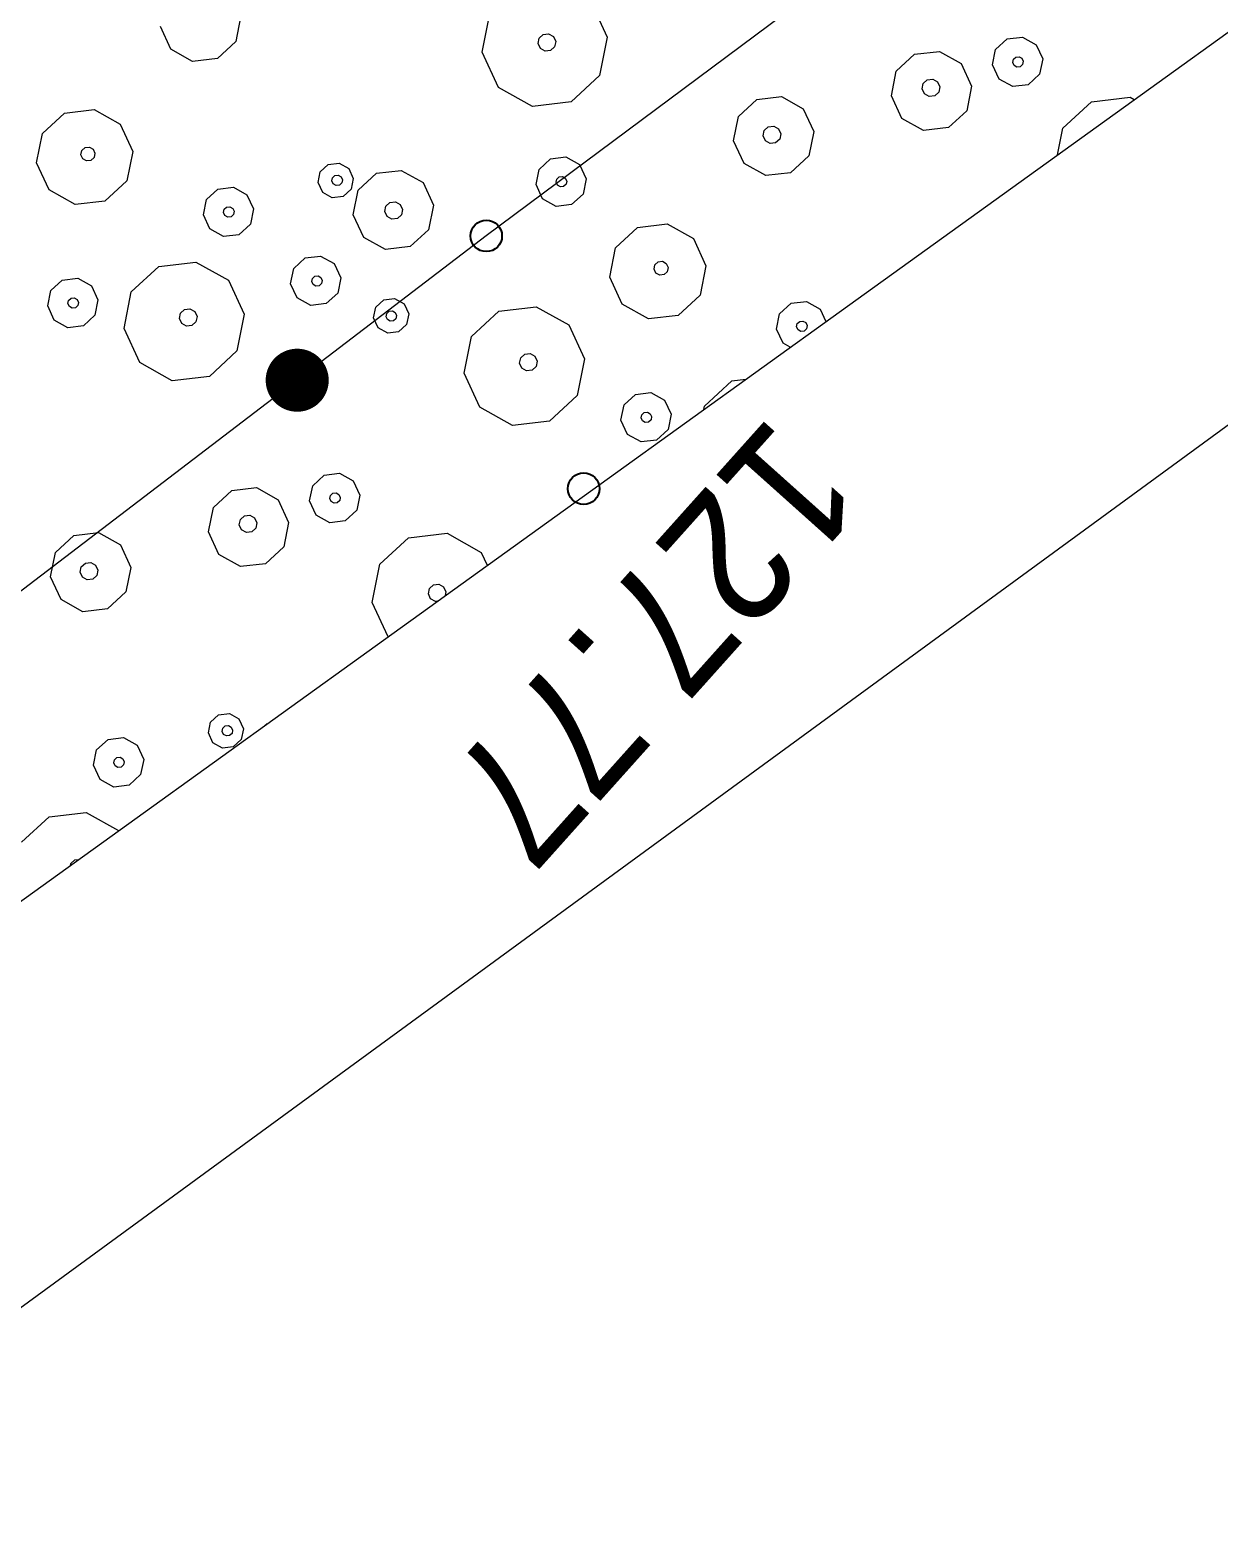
# Model space of a CAD drawing. Header units: metres. Extents: x -2858 to 512, y -1995 to 1252.
# Drawn here: x -539.773 to -536.002, y 361.334 to 366.104 of the extents above; entities that cross this region are included whole.
import ezdxf
from ezdxf.enums import TextEntityAlignment as Align

# ---------------------------------------------------------------- set-up
doc = ezdxf.new("R2010")
doc.units = ezdxf.units.M
doc.header["$PDMODE"] = 33
doc.header["$PDSIZE"] = 0.1
for name, color, linetype in [('Calque commun', 7, 'Continuous'), ('Calque14', 7, 'Continuous'), ('Calque15', 7, 'Continuous'), ('Calque7', 7, 'Continuous'), ('Calque8', 7, 'Continuous')]:
    doc.layers.add(name, color=color, linetype=linetype)
doc.styles.add('Arial12', font='arial.ttf', dxfattribs={"width": 0.9, "height": 0.41584})

# ---------------------------------------------------------------- blocks, each defined once
blk = doc.blocks.new('PointTopo_SPE')
at = {"layer": 'Calque commun', "color": 1, "linetype": 'ByBlock', "lineweight": -2}
blk.add_point((0, 0), dxfattribs=at)
blk = doc.blocks.new('GeoRond')
at = {"linetype": 'Continuous', "ltscale": 2.5, "const_width": 0.499, "flags": 128}
blk.add_lwpolyline([(-0.2505, 0, 1), (0.2505, 0, 1)], format="xyb", close=True, dxfattribs=at)
blk = doc.blocks.new('geometrebondepartleger')
at = {"layer": 'Calque7', "color": 1, "linetype": 'Continuous', "lineweight": 9}
blk.add_polyline3d([(141.2008, 124.9129, 79), (146.0805, 124.0046, 79), (151.5015, 122.9015, 79), (157.3363, 121.7891, 79), (165.9825, 119.9858, 79), (155.3815, 121.9588, 79), (170.0435, 119.0562, 79)], dxfattribs=at)
at = {"layer": 'Calque14', "color": 0, "linetype": 'ByBlock', "lineweight": -2}
for p in [(151.8927, 123.6668, 206.7689), (151.5015, 122.9015, 79)]:
    blk.add_blockref('PointTopo_SPE', p, dxfattribs=at)
at = {"layer": 'Calque8', "color": 0, "linetype": 'ByBlock', "lineweight": -2, "xscale": 0.1999999977532173, "yscale": 0.1999999977532173, "zscale": 0.1999999977532173, "rotation": 349.2065595604402}
blk.add_blockref('GeoRond', (152.2426, 122.7602, 79), dxfattribs=at)
at = {"layer": 'Calque15', "color": 1, "linetype": 'ByBlock', "lineweight": -2, "style": 'Arial12', "width": 0.9}
blk.add_text('127.77', height=0.41584, dxfattribs=at).set_placement((151.3134, 124.3667, 206.7689), align=Align.TOP_LEFT)
blk = doc.blocks.new('pattern')
at = {"layer": 'Calque commun', "color": 54, "linetype": 'Continuous', "lineweight": 9}
for p, q in [((79.5802, 112.806), (79.5769, 112.8207)), ((79.6728, 112.7242), (79.5802, 112.806)), ((79.87, 112.7562), (79.7959, 112.7124)), ((79.7959, 112.7124), (79.6728, 112.7242)), ((79.6748, 112.5185), (79.7174, 112.5436)), ((79.7174, 112.5436), (79.7666, 112.5389)), ((79.7666, 112.5389), (79.8037, 112.5062)), ((80.7371, 112.5218), (80.7543, 112.5616)), ((79.6552, 112.4731), (79.6748, 112.5185)), ((79.8037, 112.5062), (79.8145, 112.4579)), ((80.7478, 112.4735), (80.7371, 112.5218)), ((80.7993, 112.5166), (80.8034, 112.5261)), ((80.8015, 112.5065), (80.7993, 112.5166)), ((80.8093, 112.4996), (80.8015, 112.5065)), ((80.8034, 112.5261), (80.8123, 112.5314)), ((80.8196, 112.4986), (80.8093, 112.4996)), ((80.8123, 112.5314), (80.8227, 112.5304)), ((80.8286, 112.5039), (80.8196, 112.4986)), ((80.8227, 112.5304), (80.8304, 112.5236)), ((80.8327, 112.5134), (80.8286, 112.5039)), ((80.8304, 112.5236), (80.8327, 112.5134)), ((80.8963, 112.5066), (80.8767, 112.4612)), ((80.8908, 112.5316), (80.8963, 112.5066)), ((81.0927, 112.4649), (81.0593, 112.4945)), ((79.6659, 112.4248), (79.6552, 112.4731)), ((79.7174, 112.468), (79.7215, 112.4775)), ((79.7196, 112.4578), (79.7174, 112.468)), ((79.7274, 112.451), (79.7196, 112.4578)), ((79.7215, 112.4775), (79.7304, 112.4828)), ((79.7377, 112.45), (79.7274, 112.451)), ((79.7304, 112.4828), (79.7408, 112.4818)), ((79.7467, 112.4553), (79.7377, 112.45)), ((79.7408, 112.4818), (79.7486, 112.4749)), ((79.7508, 112.4648), (79.7467, 112.4553)), ((79.7486, 112.4749), (79.7508, 112.4648)), ((79.8145, 112.4579), (79.7948, 112.4126)), ((79.8899, 112.4081), (79.958, 112.4483)), ((79.958, 112.4483), (80.0368, 112.4408)), ((80.7849, 112.4408), (80.7478, 112.4735)), ((80.8767, 112.4612), (80.8341, 112.4361)), ((81.2109, 112.4537), (81.0927, 112.4649)), ((81.22, 112.4591), (81.2109, 112.4537)), ((79.703, 112.3921), (79.6659, 112.4248)), ((79.7948, 112.4126), (79.7522, 112.3874)), ((79.8584, 112.3355), (79.8899, 112.4081)), ((80.0368, 112.4408), (80.0961, 112.3885)), ((80.8341, 112.4361), (80.7849, 112.4408)), ((81.301, 112.3921), (81.3436, 112.4173)), ((81.3436, 112.4173), (81.3928, 112.4126)), ((81.3928, 112.4126), (81.4299, 112.3799)), ((79.7522, 112.3874), (79.703, 112.3921)), ((80.0961, 112.3885), (80.1133, 112.3112)), ((81.2814, 112.3468), (81.301, 112.3921)), ((81.3436, 112.3417), (81.3477, 112.3512)), ((81.3477, 112.3512), (81.3566, 112.3565)), ((81.3566, 112.3565), (81.367, 112.3555)), ((81.367, 112.3555), (81.3748, 112.3486)), ((81.3748, 112.3486), (81.377, 112.3385)), ((81.4299, 112.3799), (81.4407, 112.3316)), ((79.8756, 112.2583), (79.8584, 112.3355)), ((79.9514, 112.3182), (79.9583, 112.334)), ((79.9552, 112.3013), (79.9514, 112.3182)), ((79.9682, 112.2898), (79.9552, 112.3013)), ((79.9583, 112.334), (79.9732, 112.3428)), ((79.9732, 112.3428), (79.9904, 112.3412)), ((79.9904, 112.3412), (80.0034, 112.3297)), ((80.0072, 112.3128), (80.0003, 112.297)), ((80.0034, 112.3297), (80.0072, 112.3128)), ((80.1133, 112.3112), (80.0818, 112.2387)), ((81.2921, 112.2985), (81.2814, 112.3468)), ((81.3458, 112.3315), (81.3436, 112.3417)), ((81.3536, 112.3246), (81.3458, 112.3315)), ((81.3639, 112.3237), (81.3536, 112.3246)), ((81.3729, 112.3289), (81.3639, 112.3237)), ((81.377, 112.3385), (81.3729, 112.3289)), ((81.4407, 112.3316), (81.421, 112.2862)), ((79.9349, 112.2059), (79.8756, 112.2583)), ((79.9854, 112.2882), (79.9682, 112.2898)), ((80.0003, 112.297), (79.9854, 112.2882)), ((81.3292, 112.2658), (81.2921, 112.2985)), ((81.3784, 112.2611), (81.3292, 112.2658)), ((81.421, 112.2862), (81.3784, 112.2611)), ((82.029, 112.2355), (82.047, 112.2771)), ((80.0137, 112.1984), (79.9349, 112.2059)), ((80.0818, 112.2387), (80.0137, 112.1984)), ((80.8761, 112.1601), (80.9579, 112.2084)), ((80.9579, 112.2084), (81.0524, 112.1994)), ((82.0558, 112.1148), (82.029, 112.2355)), ((82.1902, 112.2197), (82.1971, 112.2356)), ((82.1939, 112.2028), (82.1902, 112.2197)), ((82.1971, 112.2356), (82.2075, 112.2418)), ((82.2379, 112.2351), (82.2422, 112.2313)), ((82.2459, 112.2144), (82.239, 112.1985)), ((82.2422, 112.2313), (82.2459, 112.2144)), ((80.3305, 112.1305), (80.3986, 112.1707)), ((80.3986, 112.1707), (80.4773, 112.1632)), ((80.4773, 112.1632), (80.5367, 112.1109)), ((80.8383, 112.0731), (80.8761, 112.1601)), ((81.0524, 112.1994), (81.1235, 112.1366)), ((82.2069, 112.1914), (82.1939, 112.2028)), ((82.2241, 112.1897), (82.2069, 112.1914)), ((82.239, 112.1985), (82.2241, 112.1897)), ((82.4255, 112.1938), (82.378, 112.0841)), ((80.299, 112.058), (80.3305, 112.1305)), ((80.5367, 112.1109), (80.5538, 112.0337)), ((81.1235, 112.1366), (81.1442, 112.0439)), ((81.3536, 112.0702), (81.4558, 112.1305)), ((81.4558, 112.1305), (81.574, 112.1193)), ((81.574, 112.1193), (81.6629, 112.0407)), ((82.1485, 112.033), (82.0558, 112.1148)), ((80.4063, 112.058), (80.4212, 112.0668)), ((80.4212, 112.0668), (80.4384, 112.0651)), ((80.4384, 112.0651), (80.4514, 112.0537)), ((80.859, 111.9804), (80.8383, 112.0731)), ((80.9546, 112.0617), (80.9601, 112.0744)), ((80.9576, 112.0482), (80.9546, 112.0617)), ((80.9601, 112.0744), (80.972, 112.0814)), ((80.972, 112.0814), (80.9858, 112.0801)), ((80.9858, 112.0801), (80.9962, 112.071)), ((80.9962, 112.071), (80.9992, 112.0574)), ((81.3064, 111.9613), (81.3536, 112.0702)), ((82.378, 112.0841), (82.2715, 112.0213)), ((82.8878, 112.0913), (82.8866, 112.0923)), ((82.8939, 112.0907), (82.8878, 112.0913)), ((82.9491, 112.047), (82.9789, 112.0645)), ((82.9789, 112.0645), (83.0133, 112.0613)), ((83.0133, 112.0613), (83.0393, 112.0384)), ((80.3162, 111.9807), (80.299, 112.058)), ((80.3994, 112.0421), (80.4063, 112.058)), ((80.4032, 112.0252), (80.3994, 112.0421)), ((80.4162, 112.0138), (80.4032, 112.0252)), ((80.4334, 112.0121), (80.4162, 112.0138)), ((80.4483, 112.0209), (80.4334, 112.0121)), ((80.4552, 112.0368), (80.4483, 112.0209)), ((80.4514, 112.0537), (80.4552, 112.0368)), ((80.5538, 112.0337), (80.5224, 111.9611)), ((80.968, 112.039), (80.9576, 112.0482)), ((80.9817, 112.0377), (80.968, 112.039)), ((80.9937, 112.0447), (80.9817, 112.0377)), ((80.9992, 112.0574), (80.9937, 112.0447)), ((81.1442, 112.0439), (81.1064, 111.9568)), ((81.6629, 112.0407), (81.6887, 111.9249)), ((82.2715, 112.0213), (82.1485, 112.033)), ((82.9353, 112.0152), (82.9491, 112.047)), ((82.9428, 111.9814), (82.9353, 112.0152)), ((82.971, 112.0148), (82.9751, 112.0243)), ((82.9732, 112.0047), (82.971, 112.0148)), ((82.9751, 112.0243), (82.984, 112.0296)), ((82.984, 112.0296), (82.9944, 112.0286)), ((82.9944, 112.0286), (83.0022, 112.0218)), ((83.0022, 112.0218), (83.0044, 112.0116)), ((83.0393, 112.0384), (83.0468, 112.0046)), ((80.3755, 111.9284), (80.3162, 111.9807)), ((80.9301, 111.9176), (80.859, 111.9804)), ((81.4586, 111.963), (81.4735, 111.9718)), ((81.4735, 111.9718), (81.4907, 111.9702)), ((81.4907, 111.9702), (81.5037, 111.9587)), ((82.9688, 111.9585), (82.9428, 111.9814)), ((82.981, 111.9978), (82.9732, 112.0047)), ((82.9913, 111.9968), (82.981, 111.9978)), ((83.0003, 112.0021), (82.9913, 111.9968)), ((83.0044, 112.0116), (83.0003, 112.0021)), ((83.033, 111.9728), (83.0032, 111.9552)), ((83.0468, 112.0046), (83.033, 111.9728)), ((83.4795, 111.8523), (83.4538, 111.9675)), ((80.4543, 111.9209), (80.3755, 111.9284)), ((80.5224, 111.9611), (80.4543, 111.9209)), ((81.1064, 111.9568), (81.0246, 111.9086)), ((81.3322, 111.8455), (81.3064, 111.9613)), ((81.4517, 111.9471), (81.4586, 111.963)), ((81.4555, 111.9302), (81.4517, 111.9471)), ((81.4685, 111.9188), (81.4555, 111.9302)), ((81.4857, 111.9172), (81.4685, 111.9188)), ((81.5006, 111.9259), (81.4857, 111.9172)), ((81.5075, 111.9418), (81.5006, 111.9259)), ((81.5037, 111.9587), (81.5075, 111.9418)), ((81.6887, 111.9249), (81.6415, 111.8161)), ((83.0032, 111.9552), (82.9688, 111.9585)), ((83.6157, 111.9256), (83.6062, 111.9339)), ((83.6329, 111.9239), (83.6157, 111.9256)), ((83.638, 111.9269), (83.6329, 111.9239)), ((81.0246, 111.9086), (80.9301, 111.9176)), ((83.2127, 111.8306), (83.2324, 111.8759)), ((83.2324, 111.8759), (83.275, 111.9011)), ((83.275, 111.9011), (83.3242, 111.8964)), ((83.3242, 111.8964), (83.3613, 111.8637)), ((81.4212, 111.767), (81.3322, 111.8455)), ((82.1309, 111.7819), (82.1505, 111.8273)), ((82.1505, 111.8273), (82.1931, 111.8524)), ((82.1931, 111.8524), (82.2423, 111.8477)), ((82.2423, 111.8477), (82.2794, 111.815)), ((83.2235, 111.7823), (83.2127, 111.8306)), ((83.2749, 111.8255), (83.2791, 111.835)), ((83.2772, 111.8153), (83.2749, 111.8255)), ((83.2791, 111.835), (83.288, 111.8403)), ((83.288, 111.8403), (83.2983, 111.8393)), ((83.2983, 111.8393), (83.3061, 111.8324)), ((83.3061, 111.8324), (83.3084, 111.8223)), ((83.3613, 111.8637), (83.372, 111.8154)), ((83.5684, 111.7738), (83.4795, 111.8523)), ((81.6415, 111.8161), (81.5393, 111.7557)), ((82.1416, 111.7337), (82.1309, 111.7819)), ((82.193, 111.7768), (82.1972, 111.7863)), ((82.1953, 111.7667), (82.193, 111.7768)), ((82.1972, 111.7863), (82.2061, 111.7916)), ((82.2061, 111.7916), (82.2165, 111.7906)), ((82.2165, 111.7906), (82.2242, 111.7838)), ((82.2242, 111.7838), (82.2265, 111.7736)), ((82.2794, 111.815), (82.2901, 111.7668)), ((83.2606, 111.7496), (83.2235, 111.7823)), ((83.285, 111.8085), (83.2772, 111.8153)), ((83.2953, 111.8075), (83.285, 111.8085)), ((83.3043, 111.8127), (83.2953, 111.8075)), ((83.3084, 111.8223), (83.3043, 111.8127)), ((83.372, 111.8154), (83.3523, 111.77)), ((81.5393, 111.7557), (81.4212, 111.767)), ((82.1787, 111.701), (82.1416, 111.7337)), ((82.2031, 111.7598), (82.1953, 111.7667)), ((82.2134, 111.7588), (82.2031, 111.7598)), ((82.2224, 111.7641), (82.2134, 111.7588)), ((82.2265, 111.7736), (82.2224, 111.7641)), ((82.2901, 111.7668), (82.2705, 111.7214)), ((82.3656, 111.7169), (82.4337, 111.7572)), ((82.4337, 111.7572), (82.5125, 111.7496)), ((82.5125, 111.7496), (82.5718, 111.6973)), ((83.3098, 111.7449), (83.2606, 111.7496)), ((83.3523, 111.77), (83.3098, 111.7449)), ((83.6865, 111.7625), (83.5684, 111.7738)), ((80.9043, 111.6475), (80.924, 111.6928)), ((80.924, 111.6928), (80.9666, 111.718)), ((80.9666, 111.718), (81.0158, 111.7133)), ((81.0158, 111.7133), (81.0528, 111.6806)), ((81.0528, 111.6806), (81.0636, 111.6323)), ((82.2279, 111.6963), (82.1787, 111.701)), ((82.2705, 111.7214), (82.2279, 111.6963)), ((82.3341, 111.6444), (82.3656, 111.7169)), ((82.5718, 111.6973), (82.589, 111.6201)), ((80.9151, 111.5992), (80.9043, 111.6475)), ((80.9665, 111.6424), (80.9706, 111.6519)), ((80.9688, 111.6322), (80.9665, 111.6424)), ((80.9766, 111.6254), (80.9688, 111.6322)), ((80.9706, 111.6519), (80.9796, 111.6572)), ((80.9796, 111.6572), (80.9899, 111.6562)), ((80.9899, 111.6562), (80.9977, 111.6493)), ((81, 111.6392), (80.9958, 111.6296)), ((80.9977, 111.6493), (81, 111.6392)), ((81.0636, 111.6323), (81.0439, 111.5869)), ((82.3513, 111.5671), (82.3341, 111.6444)), ((82.4271, 111.627), (82.434, 111.6429)), ((82.434, 111.6429), (82.4489, 111.6517)), ((82.4489, 111.6517), (82.4661, 111.65)), ((82.4661, 111.65), (82.4791, 111.6386)), ((82.4791, 111.6386), (82.4828, 111.6217)), ((80.9521, 111.5665), (80.9151, 111.5992)), ((80.9869, 111.6244), (80.9766, 111.6254)), ((80.9958, 111.6296), (80.9869, 111.6244)), ((81.0439, 111.5869), (81.0014, 111.5618)), ((82.4309, 111.6101), (82.4271, 111.627)), ((82.4438, 111.5986), (82.4309, 111.6101)), ((82.4611, 111.597), (82.4438, 111.5986)), ((82.476, 111.6058), (82.4611, 111.597)), ((82.4828, 111.6217), (82.476, 111.6058)), ((82.589, 111.6201), (82.5575, 111.5475)), ((81.0014, 111.5618), (80.9521, 111.5665)), ((81.6045, 111.5275), (81.6183, 111.5593)), ((81.6183, 111.5593), (81.6481, 111.5769)), ((81.6481, 111.5769), (81.6826, 111.5736)), ((81.6481, 111.5343), (81.6571, 111.5396)), ((81.6571, 111.5396), (81.6674, 111.5386)), ((81.6674, 111.5386), (81.6752, 111.5317)), ((81.6826, 111.5736), (81.7085, 111.5507)), ((81.7085, 111.5507), (81.716, 111.5169)), ((82.4106, 111.5148), (82.3513, 111.5671)), ((82.5575, 111.5475), (82.4894, 111.5073)), ((80.545, 111.4437), (80.6514, 111.5065)), ((80.6514, 111.5065), (80.7744, 111.4948)), ((80.7744, 111.4948), (80.8671, 111.413)), ((81.6121, 111.4937), (81.6045, 111.5275)), ((81.638, 111.4708), (81.6121, 111.4937)), ((81.644, 111.5248), (81.6481, 111.5343)), ((81.6462, 111.5146), (81.644, 111.5248)), ((81.654, 111.5078), (81.6462, 111.5146)), ((81.6644, 111.5068), (81.654, 111.5078)), ((81.6733, 111.5121), (81.6644, 111.5068)), ((81.6774, 111.5216), (81.6733, 111.5121)), ((81.6752, 111.5317), (81.6774, 111.5216)), ((81.716, 111.5169), (81.7023, 111.4851)), ((82.4894, 111.5073), (82.4106, 111.5148)), ((80.4958, 111.3303), (80.545, 111.4437)), ((81.6725, 111.4676), (81.638, 111.4708)), ((81.7023, 111.4851), (81.6725, 111.4676)), ((82.8062, 111.4394), (82.8743, 111.4796)), ((82.8743, 111.4796), (82.953, 111.4721)), ((82.953, 111.4721), (83.0123, 111.4197)), ((80.8671, 111.413), (80.894, 111.2923)), ((81.3096, 111.3882), (81.3777, 111.4285)), ((81.3777, 111.4285), (81.4565, 111.4209)), ((81.4565, 111.4209), (81.5158, 111.3686)), ((82.7747, 111.3668), (82.8062, 111.4394)), ((83.0123, 111.4197), (83.0295, 111.3425)), ((81.2781, 111.3157), (81.3096, 111.3882)), ((81.5158, 111.3686), (81.533, 111.2914)), ((81.6773, 111.3226), (81.7199, 111.3477)), ((81.7199, 111.3477), (81.7691, 111.343)), ((82.7919, 111.2896), (82.7747, 111.3668)), ((82.8751, 111.3509), (82.882, 111.3668)), ((82.8789, 111.334), (82.8751, 111.3509)), ((82.882, 111.3668), (82.8969, 111.3756)), ((82.8969, 111.3756), (82.9141, 111.374)), ((82.9141, 111.374), (82.9271, 111.3625)), ((82.9308, 111.3456), (82.924, 111.3298)), ((82.9271, 111.3625), (82.9308, 111.3456)), ((80.657, 111.3145), (80.6639, 111.3304)), ((80.6608, 111.2976), (80.657, 111.3145)), ((80.6639, 111.3304), (80.6788, 111.3392)), ((80.6788, 111.3392), (80.696, 111.3376)), ((80.696, 111.3376), (80.709, 111.3261)), ((80.7127, 111.3092), (80.7059, 111.2933)), ((80.709, 111.3261), (80.7127, 111.3092)), ((81.2953, 111.2384), (81.2781, 111.3157)), ((81.3783, 111.308), (81.3852, 111.3238)), ((81.3821, 111.2911), (81.3783, 111.308)), ((81.3852, 111.3238), (81.4001, 111.3326)), ((81.4001, 111.3326), (81.4174, 111.331)), ((81.4174, 111.331), (81.4303, 111.3195)), ((81.4341, 111.3027), (81.4272, 111.2868)), ((81.4303, 111.3195), (81.4341, 111.3027)), ((81.6576, 111.2772), (81.6773, 111.3226)), ((81.7691, 111.343), (81.8062, 111.3103)), ((81.8062, 111.3103), (81.8169, 111.2621)), ((82.8918, 111.3226), (82.8789, 111.334)), ((82.9091, 111.321), (82.8918, 111.3226)), ((82.924, 111.3298), (82.9091, 111.321)), ((83.0295, 111.3425), (82.9981, 111.2699)), ((80.6737, 111.2862), (80.6608, 111.2976)), ((80.691, 111.2845), (80.6737, 111.2862)), ((80.7059, 111.2933), (80.691, 111.2845)), ((80.894, 111.2923), (80.8448, 111.1789)), ((81.3951, 111.2796), (81.3821, 111.2911)), ((81.4123, 111.278), (81.3951, 111.2796)), ((81.4272, 111.2868), (81.4123, 111.278)), ((81.533, 111.2914), (81.5015, 111.2188)), ((81.6684, 111.229), (81.6576, 111.2772)), ((81.7185, 111.275), (81.7227, 111.2846)), ((81.7208, 111.2649), (81.7185, 111.275)), ((81.7286, 111.258), (81.7208, 111.2649)), ((81.7227, 111.2846), (81.7316, 111.2898)), ((81.7389, 111.257), (81.7286, 111.258)), ((81.7316, 111.2898), (81.7419, 111.2888)), ((81.7478, 111.2623), (81.7389, 111.257)), ((81.7419, 111.2888), (81.7497, 111.282)), ((81.752, 111.2718), (81.7478, 111.2623)), ((81.7497, 111.282), (81.752, 111.2718)), ((81.8169, 111.2621), (81.7972, 111.2167)), ((82.8512, 111.2372), (82.7919, 111.2896)), ((82.9981, 111.2699), (82.9299, 111.2297)), ((81.3546, 111.1861), (81.2953, 111.2384)), ((81.5015, 111.2188), (81.4334, 111.1786)), ((81.7055, 111.1962), (81.6684, 111.229)), ((81.7972, 111.2167), (81.7547, 111.1916)), ((81.9677, 111.1718), (82.0699, 111.2321)), ((82.0699, 111.2321), (82.188, 111.2209)), ((82.188, 111.2209), (82.2769, 111.1423)), ((82.9299, 111.2297), (82.8512, 111.2372)), ((80.8448, 111.1789), (80.7384, 111.1161)), ((81.4334, 111.1786), (81.3546, 111.1861)), ((81.4159, 111.1418), (81.4457, 111.1593)), ((81.4457, 111.1593), (81.4802, 111.1561)), ((81.4802, 111.1561), (81.5061, 111.1332)), ((81.7547, 111.1916), (81.7055, 111.1962)), ((81.9205, 111.0629), (81.9677, 111.1718)), ((81.4021, 111.11), (81.4159, 111.1418)), ((81.4097, 111.0762), (81.4021, 111.11)), ((81.4378, 111.1096), (81.4419, 111.1192)), ((81.44, 111.0995), (81.4378, 111.1096)), ((81.4419, 111.1192), (81.4509, 111.1244)), ((81.4509, 111.1244), (81.4612, 111.1234)), ((81.4612, 111.1234), (81.469, 111.1166)), ((81.469, 111.1166), (81.4712, 111.1064)), ((81.5061, 111.1332), (81.5136, 111.0994)), ((82.2769, 111.1423), (82.3027, 111.0265)), ((81.4356, 111.0533), (81.4097, 111.0762)), ((81.4478, 111.0926), (81.44, 111.0995)), ((81.4582, 111.0916), (81.4478, 111.0926)), ((81.4671, 111.0969), (81.4582, 111.0916)), ((81.4712, 111.1064), (81.4671, 111.0969)), ((81.4999, 111.0676), (81.4701, 111.05)), ((81.5136, 111.0994), (81.4999, 111.0676)), ((81.9463, 110.9471), (81.9205, 111.0629)), ((82.0658, 111.0487), (82.0726, 111.0646)), ((82.0726, 111.0646), (82.0876, 111.0734)), ((82.0876, 111.0734), (82.1048, 111.0718)), ((82.1048, 111.0718), (82.1178, 111.0603)), ((82.1178, 111.0603), (82.1215, 111.0434)), ((81.4701, 111.05), (81.4356, 111.0533)), ((82.0695, 111.0318), (82.0658, 111.0487)), ((82.0825, 111.0204), (82.0695, 111.0318)), ((82.0997, 111.0187), (82.0825, 111.0204)), ((82.1146, 111.0275), (82.0997, 111.0187)), ((82.1215, 111.0434), (82.1146, 111.0275)), ((82.3027, 111.0265), (82.2555, 110.9176)), ((81.6796, 110.9254), (81.6992, 110.9707)), ((81.6992, 110.9707), (81.7418, 110.9959)), ((81.7418, 110.9959), (81.791, 110.9912)), ((81.791, 110.9912), (81.8281, 110.9585)), ((81.6903, 110.8771), (81.6796, 110.9254)), ((81.7418, 110.9203), (81.7459, 110.9298)), ((81.744, 110.9101), (81.7418, 110.9203)), ((81.7459, 110.9298), (81.7548, 110.9351)), ((81.7548, 110.9351), (81.7652, 110.9341)), ((81.7652, 110.9341), (81.7729, 110.9272)), ((81.7752, 110.9171), (81.7711, 110.9076)), ((81.7729, 110.9272), (81.7752, 110.9171)), ((81.8281, 110.9585), (81.8388, 110.9102)), ((82.0352, 110.8686), (81.9463, 110.9471)), ((82.2555, 110.9176), (82.1534, 110.8573)), ((81.7274, 110.8444), (81.6903, 110.8771)), ((81.7518, 110.9033), (81.744, 110.9101)), ((81.7621, 110.9023), (81.7518, 110.9033)), ((81.7711, 110.9076), (81.7621, 110.9023)), ((81.8388, 110.9102), (81.8192, 110.8648)), ((82.1534, 110.8573), (82.0352, 110.8686)), ((81.7766, 110.8397), (81.7274, 110.8444)), ((81.8192, 110.8648), (81.7766, 110.8397)), ((82.2435, 110.7958), (82.2861, 110.8209)), ((82.2861, 110.8209), (82.3353, 110.8162)), ((82.2239, 110.7504), (82.2435, 110.7958)), ((82.3353, 110.8162), (82.3724, 110.7835)), ((82.3724, 110.7835), (82.3832, 110.7352)), ((82.2346, 110.7022), (82.2239, 110.7504)), ((82.2861, 110.7453), (82.2902, 110.7548)), ((82.2883, 110.7352), (82.2861, 110.7453)), ((82.2961, 110.7283), (82.2883, 110.7352)), ((82.2902, 110.7548), (82.2991, 110.7601)), ((82.3064, 110.7273), (82.2961, 110.7283)), ((82.2991, 110.7601), (82.3095, 110.7591)), ((82.3154, 110.7326), (82.3064, 110.7273)), ((82.3095, 110.7591), (82.3173, 110.7522)), ((82.3195, 110.7421), (82.3154, 110.7326)), ((82.3173, 110.7522), (82.3195, 110.7421)), ((82.3832, 110.7352), (82.3635, 110.6899)), ((82.2717, 110.6694), (82.2346, 110.7022)), ((82.3635, 110.6899), (82.3209, 110.6647)), ((82.3209, 110.6647), (82.2717, 110.6694)), ((81.8186, 110.5638), (81.9004, 110.6121)), ((81.9004, 110.6121), (81.9949, 110.6031)), ((81.9949, 110.6031), (82.066, 110.5402)), ((81.273, 110.5342), (81.3411, 110.5744)), ((81.3411, 110.5744), (81.4198, 110.5669)), ((81.4198, 110.5669), (81.4792, 110.5145)), ((81.7808, 110.4767), (81.8186, 110.5638)), ((82.066, 110.5402), (82.0867, 110.4476)), ((81.4792, 110.5145), (81.4964, 110.4373)), ((81.8015, 110.384), (81.7808, 110.4767)), ((81.8971, 110.4653), (81.9026, 110.478)), ((81.9001, 110.4518), (81.8971, 110.4653)), ((81.9105, 110.4427), (81.9001, 110.4518)), ((81.9026, 110.478), (81.9145, 110.4851)), ((81.9242, 110.4413), (81.9105, 110.4427)), ((81.9145, 110.4851), (81.9283, 110.4838)), ((81.9362, 110.4484), (81.9242, 110.4413)), ((81.9283, 110.4838), (81.9387, 110.4746)), ((81.9417, 110.4611), (81.9362, 110.4484)), ((81.9387, 110.4746), (81.9417, 110.4611)), ((82.0867, 110.4476), (82.0489, 110.3605)), ((81.4964, 110.4373), (81.4649, 110.3647)), ((81.8726, 110.3212), (81.8015, 110.384)), ((82.0489, 110.3605), (81.9671, 110.3122)), ((81.9671, 110.3122), (81.8726, 110.3212))]:
    blk.add_line(p, q, dxfattribs=at)
at = {"layer": 'Calque commun', "color": 7, "linetype": 'Continuous', "lineweight": 9}
mesh = blk.add_polyface(dxfattribs=at)
corners = [(70.8497, 113.5412), (53.8349, 19.1692), (74.7282, 106.3237), (76.0435, 113.5984), (74.769, 106.1763), (58.8077, 18.2701), (114.1703, 105.207), (114.1703, 98.5387)]
mesh.append_faces([[corners[k] for k in face] for face in [(3, 4, 6)]], dxfattribs={"vtx0": -1, "vtx1": -1, "color": 7})
mesh.append_faces([[corners[k] for k in face] for face in [(3, 2, 4)]], dxfattribs={"vtx0": -1, "vtx2": -1, "color": 7})
mesh.append_faces([[corners[k] for k in face] for face in [(5, 2, 1)]], dxfattribs={"vtx1": -1, "color": 7})
mesh.append_faces([[corners[k] for k in face] for face in [(0, 1, 2), (3, 0, 2)]], dxfattribs={"vtx1": -1, "vtx2": -1, "color": 7})
mesh.append_faces([[corners[k] for k in face] for face in [(4, 7, 6)]], dxfattribs={"vtx2": -1, "color": 7})

msp = doc.modelspace()

# ---------------------------------------------------------------- linework, layer by layer
at = {"layer": 'Calque commun', "color": 7, "linetype": 'Continuous', "lineweight": 9}
msp.add_line((-535.1058, 365.485), (-542.4168, 360.141), dxfattribs=at)

# ---------------------------------------------------------------- block references
at = {"layer": 'Calque commun', "color": 0, "linetype": 'ByBlock', "lineweight": -2, "rotation": 228.1617603435354}
for name, p in [('geometrebondepartleger', (-528.8356, 560.3039)), ('pattern', (-567.2453, 500.4263))]:
    msp.add_blockref(name, p, dxfattribs=at)

doc.saveas('drawing.dxf')
